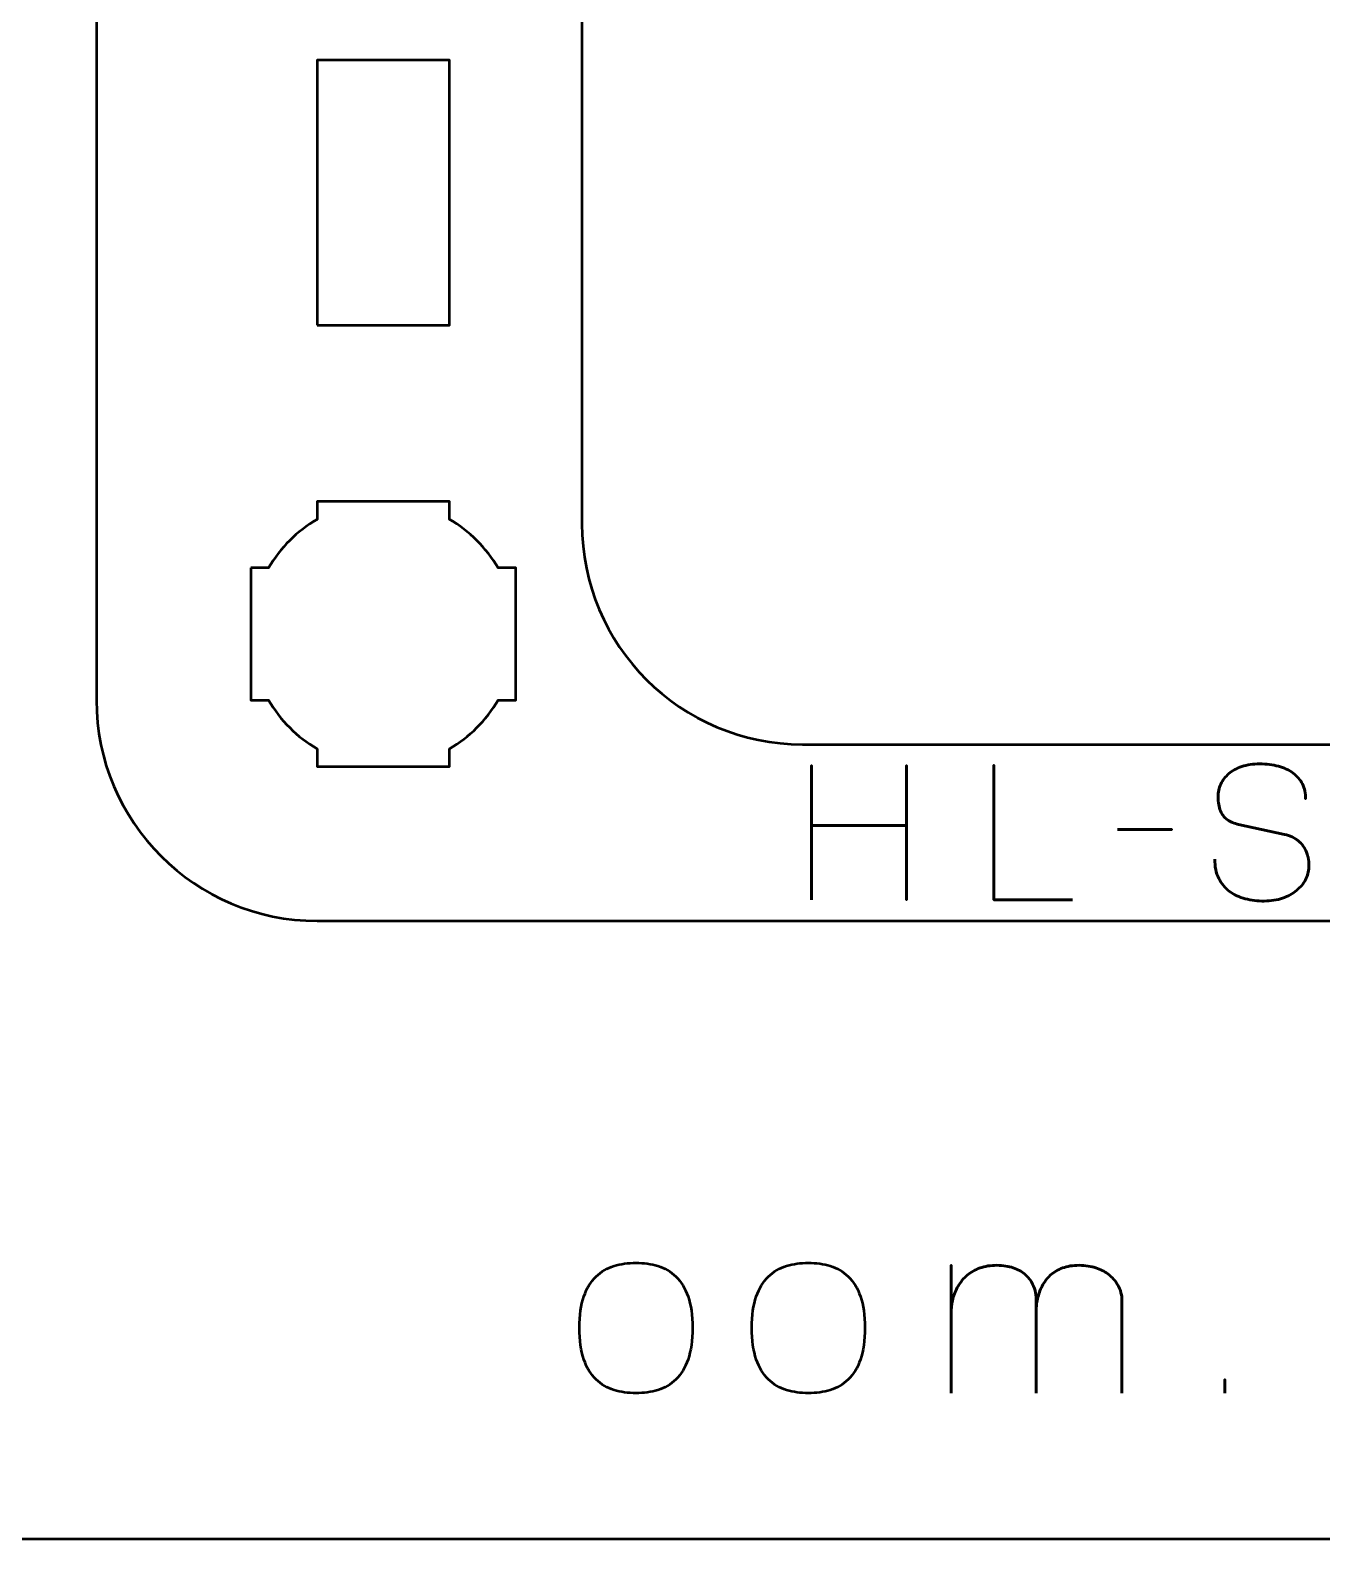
# Model space of a CAD drawing. Header units: centimetres. Extents: x -21 to 0, y -29.7 to 0.
# Drawn here: x -11.4 to -8.474, y -29.7 to -26.282 of the extents above; entities that cross this region are included whole.
import ezdxf

# ---------------------------------------------------------------- set-up
doc = ezdxf.new("R2010")
doc.units = ezdxf.units.CM
doc.header["$MEASUREMENT"] = 0
doc.layers.add('Layer 1', color=7, linetype='Continuous')

msp = doc.modelspace()

# ---------------------------------------------------------------- linework, layer by layer
at = {"layer": 'Layer 1', "lineweight": 53}
msp.add_lwpolyline([(-10.75, -26.95), (-10.45, -26.95), (-10.45, -26.35), (-10.75, -26.35), (-10.75, -26.95)], close=True, dxfattribs=at)
at = {"layer": 'Layer 1', "color": 1, "lineweight": 53}
msp.add_open_spline([(-21.00003, -29.19995), (-21.00003, -29.19995), (-21.00003, -2.89992), (-21.00003, -2.89992), (-21.00003, -2.89992), (-21.00003, -2.81709), (-20.93286, -2.74992), (-20.85003, -2.74992), (-20.85003, -2.74992), (-20.7672, -2.74992), (-20.70003, -2.68275), (-20.70003, -2.59992), (-20.70003, -2.59992), (-20.70003, -2.51709), (-20.7672, -2.44992), (-20.85003, -2.44992), (-20.85003, -2.44992), (-20.93286, -2.44992), (-21.00003, -2.38275), (-21.00003, -2.29992), (-21.00003, -2.29992), (-21.00003, -2.21709), (-20.93286, -2.14992), (-20.85003, -2.14992), (-20.85003, -2.14992), (-20.7672, -2.14992), (-20.70003, -2.08275), (-20.70003, -1.99992), (-20.70003, -1.99992), (-20.70003, -1.91709), (-20.7672, -1.84992), (-20.85003, -1.84992), (-20.85003, -1.84992), (-20.93286, -1.84992), (-21.00003, -1.78275), (-21.00003, -1.69992), (-21.00003, -1.69992), (-21.00003, -1.61709), (-20.93286, -1.54992), (-20.85003, -1.54992), (-20.85003, -1.54992), (-20.7672, -1.54992), (-20.70003, -1.48275), (-20.70003, -1.39992), (-20.70003, -1.39992), (-20.70003, -1.31709), (-20.7672, -1.24992), (-20.85003, -1.24992), (-20.85003, -1.24992), (-20.93286, -1.24992), (-21.00003, -1.18275), (-21.00003, -1.09992), (-21.00003, -1.09992), (-21.00003, -1.09992), (-21.00003, -0.49992), (-21.00003, -0.49992), (-21.00003, -0.49992), (-21.00003, -0.22295), (-20.77694, 0.00004), (-20.49994, 0.00004), (-20.49994, 0.00004), (-20.49994, 0.00004), (-0.50008, 0.00004), (-0.50008, 0.00004), (-0.50008, 0.00004), (-0.22294, 0.00004), (0.00002, -0.22295), (0.00002, -0.49992), (0.00002, -0.49992), (0.00002, -0.49992), (0.00002, -29.19995), (0.00002, -29.19995), (0.00002, -29.19995), (0.00002, -29.47695), (-0.22294, -29.70004), (-0.50008, -29.70004), (-0.50008, -29.70004), (-0.50008, -29.70004), (-20.49994, -29.70004), (-20.49994, -29.70004), (-20.49994, -29.70004), (-20.77694, -29.70004), (-21.00003, -29.47695), (-21.00003, -29.19995)], degree=3, knots=[0, 0, 0, 0, 0.047619, 0.047619, 0.047619, 0.047619, 0.0952381, 0.0952381, 0.0952381, 0.0952381, 0.1428571, 0.1428571, 0.1428571, 0.1428571, 0.1904762, 0.1904762, 0.1904762, 0.1904762, 0.2380952, 0.2380952, 0.2380952, 0.2380952, 0.2857143, 0.2857143, 0.2857143, 0.2857143, 0.3333333, 0.3333333, 0.3333333, 0.3333333, 0.3809524, 0.3809524, 0.3809524, 0.3809524, 0.4285714, 0.4285714, 0.4285714, 0.4285714, 0.4761905, 0.4761905, 0.4761905, 0.4761905, 0.5238095, 0.5238095, 0.5238095, 0.5238095, 0.5714286, 0.5714286, 0.5714286, 0.5714286, 0.6190476, 0.6190476, 0.6190476, 0.6190476, 0.6666667, 0.6666667, 0.6666667, 0.6666667, 0.7142857, 0.7142857, 0.7142857, 0.7142857, 0.7619048, 0.7619048, 0.7619048, 0.7619048, 0.8095238, 0.8095238, 0.8095238, 0.8095238, 0.8571429, 0.8571429, 0.8571429, 0.8571429, 0.9047619, 0.9047619, 0.9047619, 0.9047619, 0.952381, 0.952381, 0.952381, 0.952381, 1, 1, 1, 1], dxfattribs=at)
at = {"layer": 'Layer 1', "color": 3, "lineweight": 53}
msp.add_open_spline([(-11.25, -27.8), (-11.25, -27.8), (-11.25, -23.5), (-11.25, -23.5), (-11.25, -23.5), (-11.25, -23.22391), (-11.02609, -23), (-10.75, -23), (-10.75, -23), (-10.75, -23), (-6.45, -23), (-6.45, -23), (-6.45, -23), (-6.17391, -23), (-5.95, -23.22391), (-5.95, -23.5), (-5.95, -23.5), (-5.95, -23.5), (-5.95, -27.8), (-5.95, -27.8), (-5.95, -27.8), (-5.95, -28.07609), (-6.17391, -28.3), (-6.45, -28.3), (-6.45, -28.3), (-6.45, -28.3), (-10.75, -28.3), (-10.75, -28.3), (-10.75, -28.3), (-11.02609, -28.3), (-11.25, -28.07609), (-11.25, -27.8)], degree=3, knots=[0, 0, 0, 0, 0.125, 0.125, 0.125, 0.125, 0.25, 0.25, 0.25, 0.25, 0.375, 0.375, 0.375, 0.375, 0.5, 0.5, 0.5, 0.5, 0.625, 0.625, 0.625, 0.625, 0.75, 0.75, 0.75, 0.75, 0.875, 0.875, 0.875, 0.875, 1, 1, 1, 1], dxfattribs=at)
at = {"layer": 'Layer 1', "lineweight": 53}
for points, knots in [([(-10.15, -27.4), (-10.15, -27.4), (-10.15, -23.9), (-10.15, -23.9), (-10.15, -23.9), (-10.15, -23.62391), (-9.92609, -23.4), (-9.65, -23.4), (-9.65, -23.4), (-9.65, -23.4), (-7.55, -23.4), (-7.55, -23.4), (-7.55, -23.4), (-7.27391, -23.4), (-7.05, -23.62391), (-7.05, -23.9), (-7.05, -23.9), (-7.05, -23.9), (-7.05, -27.4), (-7.05, -27.4), (-7.05, -27.4), (-7.05, -27.67609), (-7.27391, -27.9), (-7.55, -27.9), (-7.55, -27.9), (-7.55, -27.9), (-9.65, -27.9), (-9.65, -27.9), (-9.65, -27.9), (-9.92609, -27.9), (-10.15, -27.67609), (-10.15, -27.4)], [0, 0, 0, 0, 0.125, 0.125, 0.125, 0.125, 0.25, 0.25, 0.25, 0.25, 0.375, 0.375, 0.375, 0.375, 0.5, 0.5, 0.5, 0.5, 0.625, 0.625, 0.625, 0.625, 0.75, 0.75, 0.75, 0.75, 0.875, 0.875, 0.875, 0.875, 1, 1, 1, 1]), ([(-10.9, -27.5), (-10.9, -27.5), (-10.85985, -27.5), (-10.85985, -27.5), (-10.85985, -27.5), (-10.8335, -27.45447), (-10.79553, -27.4165), (-10.75, -27.39015), (-10.75, -27.39015), (-10.75, -27.39015), (-10.75, -27.35), (-10.75, -27.35), (-10.75, -27.35), (-10.75, -27.35), (-10.6, -27.35), (-10.6, -27.35), (-10.6, -27.35), (-10.6, -27.35), (-10.45, -27.35), (-10.45, -27.35), (-10.45, -27.35), (-10.45, -27.35), (-10.45, -27.39015), (-10.45, -27.39015), (-10.45, -27.39015), (-10.40447, -27.4165), (-10.3665, -27.45447), (-10.34015, -27.5), (-10.34015, -27.5), (-10.34015, -27.5), (-10.3, -27.5), (-10.3, -27.5), (-10.3, -27.5), (-10.3, -27.5), (-10.3, -27.65), (-10.3, -27.65), (-10.3, -27.65), (-10.3, -27.65), (-10.3, -27.8), (-10.3, -27.8), (-10.3, -27.8), (-10.3, -27.8), (-10.34015, -27.8), (-10.34015, -27.8), (-10.34015, -27.8), (-10.3665, -27.84553), (-10.40447, -27.8835), (-10.45, -27.90985), (-10.45, -27.90985), (-10.45, -27.90985), (-10.45, -27.95), (-10.45, -27.95), (-10.45, -27.95), (-10.45, -27.95), (-10.6, -27.95), (-10.6, -27.95), (-10.6, -27.95), (-10.6, -27.95), (-10.75, -27.95), (-10.75, -27.95), (-10.75, -27.95), (-10.75, -27.95), (-10.75, -27.90985), (-10.75, -27.90985), (-10.75, -27.90985), (-10.79553, -27.8835), (-10.8335, -27.84553), (-10.85985, -27.8), (-10.85985, -27.8), (-10.85985, -27.8), (-10.9, -27.8), (-10.9, -27.8), (-10.9, -27.8), (-10.9, -27.8), (-10.9, -27.65), (-10.9, -27.65), (-10.9, -27.65), (-10.9, -27.65), (-10.9, -27.5), (-10.9, -27.5)], [0, 0, 0, 0, 0.05, 0.05, 0.05, 0.05, 0.1, 0.1, 0.1, 0.1, 0.15, 0.15, 0.15, 0.15, 0.2, 0.2, 0.2, 0.2, 0.25, 0.25, 0.25, 0.25, 0.3, 0.3, 0.3, 0.3, 0.35, 0.35, 0.35, 0.35, 0.4, 0.4, 0.4, 0.4, 0.45, 0.45, 0.45, 0.45, 0.5, 0.5, 0.5, 0.5, 0.55, 0.55, 0.55, 0.55, 0.6, 0.6, 0.6, 0.6, 0.65, 0.65, 0.65, 0.65, 0.7, 0.7, 0.7, 0.7, 0.75, 0.75, 0.75, 0.75, 0.8, 0.8, 0.8, 0.8, 0.85, 0.85, 0.85, 0.85, 0.9, 0.9, 0.9, 0.9, 0.95, 0.95, 0.95, 0.95, 1, 1, 1, 1])]:
    msp.add_open_spline(points, degree=3, knots=knots, dxfattribs=at)
at = {"layer": 'Layer 1', "color": 5, "lineweight": 53}
for points, knots in [([(-9.62996, -28.25244), (-9.62996, -28.25244), (-9.62996, -28.08353), (-9.62996, -28.08353), (-9.62996, -28.08353), (-9.62996, -28.08353), (-9.41449, -28.08353), (-9.41449, -28.08353), (-9.41449, -28.08353), (-9.41449, -28.08353), (-9.41449, -28.25244), (-9.41449, -28.25244), (-9.41449, -28.25244), (-9.41449, -28.25244), (-9.41449, -27.94764), (-9.41449, -27.94764), (-9.41449, -27.94764), (-9.41449, -27.94764), (-9.41449, -28.08353), (-9.41449, -28.08353), (-9.41449, -28.08353), (-9.41449, -28.08353), (-9.62996, -28.08353), (-9.62996, -28.08353), (-9.62996, -28.08353), (-9.62996, -28.08353), (-9.62996, -27.94764), (-9.62996, -27.94764), (-9.62996, -27.94764), (-9.62996, -27.94764), (-9.62996, -28.25244), (-9.62996, -28.25244)], [0, 0, 0, 0, 0.125, 0.125, 0.125, 0.125, 0.25, 0.25, 0.25, 0.25, 0.375, 0.375, 0.375, 0.375, 0.5, 0.5, 0.5, 0.5, 0.625, 0.625, 0.625, 0.625, 0.75, 0.75, 0.75, 0.75, 0.875, 0.875, 0.875, 0.875, 1, 1, 1, 1]), ([(-9.03857, -28.25244), (-9.03857, -28.25244), (-9.21679, -28.25244), (-9.21679, -28.25244), (-9.21679, -28.25244), (-9.21679, -28.25244), (-9.21679, -27.94722), (-9.21679, -27.94722), (-9.21679, -27.94722), (-9.21679, -27.94722), (-9.21679, -28.25244), (-9.21679, -28.25244), (-9.21679, -28.25244), (-9.21679, -28.25244), (-9.03857, -28.25244), (-9.03857, -28.25244)], [0, 0, 0, 0, 0.25, 0.25, 0.25, 0.25, 0.5, 0.5, 0.5, 0.5, 0.75, 0.75, 0.75, 0.75, 1, 1, 1, 1]), ([(-8.71642, -28.16015), (-8.71628, -28.17702), (-8.71332, -28.19148), (-8.70739, -28.20355), (-8.70739, -28.20355), (-8.70153, -28.21554), (-8.69335, -28.22535), (-8.68305, -28.23297), (-8.68305, -28.23297), (-8.67268, -28.24052), (-8.66075, -28.24609), (-8.64728, -28.24969), (-8.64728, -28.24969), (-8.63387, -28.25322), (-8.61948, -28.25498), (-8.60424, -28.25498), (-8.60424, -28.25498), (-8.58886, -28.25491), (-8.57503, -28.25265), (-8.56268, -28.24835), (-8.56268, -28.24835), (-8.5504, -28.24404), (-8.53989, -28.23826), (-8.53107, -28.23099), (-8.53107, -28.23099), (-8.52232, -28.22372), (-8.51555, -28.21561), (-8.51075, -28.20658), (-8.51075, -28.20658), (-8.50595, -28.19755), (-8.50341, -28.18831), (-8.50306, -28.17878), (-8.50306, -28.17878), (-8.50264, -28.16629), (-8.50447, -28.15486), (-8.50849, -28.14456), (-8.50849, -28.14456), (-8.51252, -28.13426), (-8.51873, -28.12565), (-8.52712, -28.1186), (-8.52712, -28.1186), (-8.53545, -28.11154), (-8.54596, -28.1066), (-8.55852, -28.10385), (-8.55852, -28.10385), (-8.55852, -28.10385), (-8.66223, -28.08141), (-8.66223, -28.08141), (-8.66223, -28.08141), (-8.67197, -28.07937), (-8.68037, -28.07591), (-8.68728, -28.07111), (-8.68728, -28.07111), (-8.6942, -28.06625), (-8.69956, -28.05954), (-8.70323, -28.05093), (-8.70323, -28.05093), (-8.7069, -28.0424), (-8.7088, -28.03153), (-8.7088, -28.01834), (-8.7088, -28.01834), (-8.7088, -28.00832), (-8.70675, -27.99887), (-8.70259, -27.98998), (-8.70259, -27.98998), (-8.6985, -27.98109), (-8.69243, -27.97325), (-8.68446, -27.96634), (-8.68446, -27.96634), (-8.67649, -27.9595), (-8.66661, -27.95413), (-8.6549, -27.95025), (-8.6549, -27.95025), (-8.64311, -27.9463), (-8.62964, -27.94433), (-8.6144, -27.94426), (-8.6144, -27.94426), (-8.59909, -27.94426), (-8.58505, -27.94602), (-8.57221, -27.94955), (-8.57221, -27.94955), (-8.55944, -27.95308), (-8.54836, -27.95816), (-8.53905, -27.96493), (-8.53905, -27.96493), (-8.52973, -27.9717), (-8.52254, -27.98003), (-8.5176, -27.98976), (-8.5176, -27.98976), (-8.51266, -27.99957), (-8.51033, -28.01079), (-8.51068, -28.02342), (-8.51068, -28.02342), (-8.51033, -28.01079), (-8.51266, -27.99957), (-8.5176, -27.98976), (-8.5176, -27.98976), (-8.52254, -27.98003), (-8.52973, -27.9717), (-8.53905, -27.96493), (-8.53905, -27.96493), (-8.54836, -27.95816), (-8.55944, -27.95308), (-8.57221, -27.94955), (-8.57221, -27.94955), (-8.58505, -27.94602), (-8.59909, -27.94426), (-8.6144, -27.94426), (-8.6144, -27.94426), (-8.62964, -27.94433), (-8.64311, -27.9463), (-8.6549, -27.95025), (-8.6549, -27.95025), (-8.66661, -27.95413), (-8.67649, -27.9595), (-8.68446, -27.96634), (-8.68446, -27.96634), (-8.69243, -27.97325), (-8.6985, -27.98109), (-8.70259, -27.98998), (-8.70259, -27.98998), (-8.70675, -27.99887), (-8.7088, -28.00832), (-8.7088, -28.01834), (-8.7088, -28.01834), (-8.7088, -28.03153), (-8.70697, -28.0424), (-8.70344, -28.05086), (-8.70344, -28.05086), (-8.69984, -28.0594), (-8.69455, -28.06603), (-8.68763, -28.0709), (-8.68763, -28.0709), (-8.68072, -28.0757), (-8.67225, -28.07923), (-8.66223, -28.08141), (-8.66223, -28.08141), (-8.66223, -28.08141), (-8.55852, -28.10385), (-8.55852, -28.10385), (-8.55852, -28.10385), (-8.54568, -28.1066), (-8.53509, -28.11154), (-8.52677, -28.1186), (-8.52677, -28.1186), (-8.51837, -28.12565), (-8.51223, -28.13426), (-8.50828, -28.14456), (-8.50828, -28.14456), (-8.5044, -28.15486), (-8.50264, -28.16629), (-8.50306, -28.17878), (-8.50306, -28.17878), (-8.50341, -28.18831), (-8.50595, -28.19755), (-8.51075, -28.20658), (-8.51075, -28.20658), (-8.51555, -28.21561), (-8.52232, -28.22372), (-8.53107, -28.23099), (-8.53107, -28.23099), (-8.53989, -28.23826), (-8.5504, -28.24404), (-8.56268, -28.24835), (-8.56268, -28.24835), (-8.57503, -28.25265), (-8.58886, -28.25491), (-8.60424, -28.25498), (-8.60424, -28.25498), (-8.61948, -28.25498), (-8.63387, -28.25322), (-8.64728, -28.24969), (-8.64728, -28.24969), (-8.66075, -28.24609), (-8.67268, -28.24052), (-8.68305, -28.23297), (-8.68305, -28.23297), (-8.69335, -28.22535), (-8.70153, -28.21554), (-8.70739, -28.20355), (-8.70739, -28.20355), (-8.71332, -28.19148), (-8.71628, -28.17702), (-8.71642, -28.16015)], [0, 0, 0, 0, 0.0217391, 0.0217391, 0.0217391, 0.0217391, 0.0434783, 0.0434783, 0.0434783, 0.0434783, 0.0652174, 0.0652174, 0.0652174, 0.0652174, 0.0869565, 0.0869565, 0.0869565, 0.0869565, 0.1086957, 0.1086957, 0.1086957, 0.1086957, 0.1304348, 0.1304348, 0.1304348, 0.1304348, 0.1521739, 0.1521739, 0.1521739, 0.1521739, 0.173913, 0.173913, 0.173913, 0.173913, 0.1956522, 0.1956522, 0.1956522, 0.1956522, 0.2173913, 0.2173913, 0.2173913, 0.2173913, 0.2391304, 0.2391304, 0.2391304, 0.2391304, 0.2608696, 0.2608696, 0.2608696, 0.2608696, 0.2826087, 0.2826087, 0.2826087, 0.2826087, 0.3043478, 0.3043478, 0.3043478, 0.3043478, 0.326087, 0.326087, 0.326087, 0.326087, 0.3478261, 0.3478261, 0.3478261, 0.3478261, 0.3695652, 0.3695652, 0.3695652, 0.3695652, 0.3913043, 0.3913043, 0.3913043, 0.3913043, 0.4130435, 0.4130435, 0.4130435, 0.4130435, 0.4347826, 0.4347826, 0.4347826, 0.4347826, 0.4565217, 0.4565217, 0.4565217, 0.4565217, 0.4782609, 0.4782609, 0.4782609, 0.4782609, 0.5, 0.5, 0.5, 0.5, 0.5217391, 0.5217391, 0.5217391, 0.5217391, 0.5434783, 0.5434783, 0.5434783, 0.5434783, 0.5652174, 0.5652174, 0.5652174, 0.5652174, 0.5869565, 0.5869565, 0.5869565, 0.5869565, 0.6086957, 0.6086957, 0.6086957, 0.6086957, 0.6304348, 0.6304348, 0.6304348, 0.6304348, 0.6521739, 0.6521739, 0.6521739, 0.6521739, 0.673913, 0.673913, 0.673913, 0.673913, 0.6956522, 0.6956522, 0.6956522, 0.6956522, 0.7173913, 0.7173913, 0.7173913, 0.7173913, 0.7391304, 0.7391304, 0.7391304, 0.7391304, 0.7608696, 0.7608696, 0.7608696, 0.7608696, 0.7826087, 0.7826087, 0.7826087, 0.7826087, 0.8043478, 0.8043478, 0.8043478, 0.8043478, 0.826087, 0.826087, 0.826087, 0.826087, 0.8478261, 0.8478261, 0.8478261, 0.8478261, 0.8695652, 0.8695652, 0.8695652, 0.8695652, 0.8913043, 0.8913043, 0.8913043, 0.8913043, 0.9130435, 0.9130435, 0.9130435, 0.9130435, 0.9347826, 0.9347826, 0.9347826, 0.9347826, 0.9565217, 0.9565217, 0.9565217, 0.9565217, 0.9782609, 0.9782609, 0.9782609, 0.9782609, 1, 1, 1, 1]), ([(-8.93655, -28.09284), (-8.93655, -28.09284), (-8.81336, -28.09284), (-8.81336, -28.09284), (-8.81336, -28.09284), (-8.81336, -28.09284), (-8.93655, -28.09284), (-8.93655, -28.09284)], [0, 0, 0, 0, 0.5, 0.5, 0.5, 0.5, 1, 1, 1, 1]), ([(-10.02765, -29.36992), (-10.00987, -29.37001), (-9.99332, -29.36776), (-9.97789, -29.36296), (-9.97789, -29.36296), (-9.96246, -29.35816), (-9.94882, -29.35016), (-9.93715, -29.33897), (-9.93715, -29.33897), (-9.92539, -29.32778), (-9.91627, -29.31263), (-9.90959, -29.29344), (-9.90959, -29.29344), (-9.90301, -29.27434), (-9.89962, -29.25054), (-9.89952, -29.22204), (-9.89952, -29.22204), (-9.89962, -29.19363), (-9.90301, -29.16992), (-9.90959, -29.15092), (-9.90959, -29.15092), (-9.91627, -29.13191), (-9.92539, -29.11677), (-9.93715, -29.10557), (-9.93715, -29.10557), (-9.94882, -29.09447), (-9.96246, -29.08648), (-9.97789, -29.08168), (-9.97789, -29.08168), (-9.99332, -29.07688), (-10.00987, -29.07462), (-10.02765, -29.07472), (-10.02765, -29.07472), (-10.04524, -29.07462), (-10.0618, -29.07688), (-10.07723, -29.08168), (-10.07723, -29.08168), (-10.09266, -29.08648), (-10.1062, -29.09447), (-10.11796, -29.10557), (-10.11796, -29.10557), (-10.12972, -29.11677), (-10.13894, -29.13191), (-10.14562, -29.15092), (-10.14562, -29.15092), (-10.1523, -29.16992), (-10.15569, -29.19363), (-10.15578, -29.22204), (-10.15578, -29.22204), (-10.15569, -29.25054), (-10.1523, -29.27434), (-10.14562, -29.29344), (-10.14562, -29.29344), (-10.13894, -29.31263), (-10.12972, -29.32778), (-10.11796, -29.33897), (-10.11796, -29.33897), (-10.1062, -29.35016), (-10.09266, -29.35816), (-10.07723, -29.36296), (-10.07723, -29.36296), (-10.0618, -29.36776), (-10.04524, -29.37001), (-10.02765, -29.36992)], [0, 0, 0, 0, 0.0625, 0.0625, 0.0625, 0.0625, 0.125, 0.125, 0.125, 0.125, 0.1875, 0.1875, 0.1875, 0.1875, 0.25, 0.25, 0.25, 0.25, 0.3125, 0.3125, 0.3125, 0.3125, 0.375, 0.375, 0.375, 0.375, 0.4375, 0.4375, 0.4375, 0.4375, 0.5, 0.5, 0.5, 0.5, 0.5625, 0.5625, 0.5625, 0.5625, 0.625, 0.625, 0.625, 0.625, 0.6875, 0.6875, 0.6875, 0.6875, 0.75, 0.75, 0.75, 0.75, 0.8125, 0.8125, 0.8125, 0.8125, 0.875, 0.875, 0.875, 0.875, 0.9375, 0.9375, 0.9375, 0.9375, 1, 1, 1, 1]), ([(-10.02765, -29.36992), (-10.00987, -29.37001), (-9.99332, -29.36776), (-9.97789, -29.36296), (-9.97789, -29.36296), (-9.96246, -29.35816), (-9.94882, -29.35016), (-9.93715, -29.33897), (-9.93715, -29.33897), (-9.92539, -29.32778), (-9.91627, -29.31263), (-9.90959, -29.29344), (-9.90959, -29.29344), (-9.90301, -29.27434), (-9.89962, -29.25054), (-9.89952, -29.22204), (-9.89952, -29.22204), (-9.89962, -29.19363), (-9.90301, -29.16992), (-9.90959, -29.15092), (-9.90959, -29.15092), (-9.91627, -29.13191), (-9.92539, -29.11677), (-9.93715, -29.10557), (-9.93715, -29.10557), (-9.94882, -29.09447), (-9.96246, -29.08648), (-9.97789, -29.08168), (-9.97789, -29.08168), (-9.99332, -29.07688), (-10.00987, -29.07462), (-10.02765, -29.07472), (-10.02765, -29.07472), (-10.04524, -29.07462), (-10.0618, -29.07688), (-10.07723, -29.08168), (-10.07723, -29.08168), (-10.09266, -29.08648), (-10.1062, -29.09447), (-10.11796, -29.10557), (-10.11796, -29.10557), (-10.12972, -29.11677), (-10.13894, -29.13191), (-10.14562, -29.15092), (-10.14562, -29.15092), (-10.1523, -29.16992), (-10.15569, -29.19363), (-10.15578, -29.22204), (-10.15578, -29.22204), (-10.15569, -29.25054), (-10.1523, -29.27434), (-10.14562, -29.29344), (-10.14562, -29.29344), (-10.13894, -29.31263), (-10.12972, -29.32778), (-10.11796, -29.33897), (-10.11796, -29.33897), (-10.1062, -29.35016), (-10.09266, -29.35816), (-10.07723, -29.36296), (-10.07723, -29.36296), (-10.0618, -29.36776), (-10.04524, -29.37001), (-10.02765, -29.36992)], [0, 0, 0, 0, 0.0625, 0.0625, 0.0625, 0.0625, 0.125, 0.125, 0.125, 0.125, 0.1875, 0.1875, 0.1875, 0.1875, 0.25, 0.25, 0.25, 0.25, 0.3125, 0.3125, 0.3125, 0.3125, 0.375, 0.375, 0.375, 0.375, 0.4375, 0.4375, 0.4375, 0.4375, 0.5, 0.5, 0.5, 0.5, 0.5625, 0.5625, 0.5625, 0.5625, 0.625, 0.625, 0.625, 0.625, 0.6875, 0.6875, 0.6875, 0.6875, 0.75, 0.75, 0.75, 0.75, 0.8125, 0.8125, 0.8125, 0.8125, 0.875, 0.875, 0.875, 0.875, 0.9375, 0.9375, 0.9375, 0.9375, 1, 1, 1, 1]), ([(-9.63706, -29.36992), (-9.61928, -29.37001), (-9.60273, -29.36776), (-9.5873, -29.36296), (-9.5873, -29.36296), (-9.57187, -29.35816), (-9.55823, -29.35016), (-9.54656, -29.33897), (-9.54656, -29.33897), (-9.5348, -29.32778), (-9.52568, -29.31263), (-9.519, -29.29344), (-9.519, -29.29344), (-9.51242, -29.27434), (-9.50903, -29.25054), (-9.50893, -29.22204), (-9.50893, -29.22204), (-9.50903, -29.19363), (-9.51242, -29.16992), (-9.519, -29.15092), (-9.519, -29.15092), (-9.52568, -29.13191), (-9.5348, -29.11677), (-9.54656, -29.10557), (-9.54656, -29.10557), (-9.55823, -29.09447), (-9.57187, -29.08648), (-9.5873, -29.08168), (-9.5873, -29.08168), (-9.60273, -29.07688), (-9.61928, -29.07462), (-9.63706, -29.07472), (-9.63706, -29.07472), (-9.65465, -29.07462), (-9.67121, -29.07688), (-9.68664, -29.08168), (-9.68664, -29.08168), (-9.70207, -29.08648), (-9.71561, -29.09447), (-9.72737, -29.10557), (-9.72737, -29.10557), (-9.73913, -29.11677), (-9.74835, -29.13191), (-9.75503, -29.15092), (-9.75503, -29.15092), (-9.76171, -29.16992), (-9.7651, -29.19363), (-9.76519, -29.22204), (-9.76519, -29.22204), (-9.7651, -29.25054), (-9.76171, -29.27434), (-9.75503, -29.29344), (-9.75503, -29.29344), (-9.74835, -29.31263), (-9.73913, -29.32778), (-9.72737, -29.33897), (-9.72737, -29.33897), (-9.71561, -29.35016), (-9.70207, -29.35816), (-9.68664, -29.36296), (-9.68664, -29.36296), (-9.67121, -29.36776), (-9.65465, -29.37001), (-9.63706, -29.36992)], [0, 0, 0, 0, 0.0625, 0.0625, 0.0625, 0.0625, 0.125, 0.125, 0.125, 0.125, 0.1875, 0.1875, 0.1875, 0.1875, 0.25, 0.25, 0.25, 0.25, 0.3125, 0.3125, 0.3125, 0.3125, 0.375, 0.375, 0.375, 0.375, 0.4375, 0.4375, 0.4375, 0.4375, 0.5, 0.5, 0.5, 0.5, 0.5625, 0.5625, 0.5625, 0.5625, 0.625, 0.625, 0.625, 0.625, 0.6875, 0.6875, 0.6875, 0.6875, 0.75, 0.75, 0.75, 0.75, 0.8125, 0.8125, 0.8125, 0.8125, 0.875, 0.875, 0.875, 0.875, 0.9375, 0.9375, 0.9375, 0.9375, 1, 1, 1, 1]), ([(-9.63706, -29.36992), (-9.61928, -29.37001), (-9.60273, -29.36776), (-9.5873, -29.36296), (-9.5873, -29.36296), (-9.57187, -29.35816), (-9.55823, -29.35016), (-9.54656, -29.33897), (-9.54656, -29.33897), (-9.5348, -29.32778), (-9.52568, -29.31263), (-9.519, -29.29344), (-9.519, -29.29344), (-9.51242, -29.27434), (-9.50903, -29.25054), (-9.50893, -29.22204), (-9.50893, -29.22204), (-9.50903, -29.19363), (-9.51242, -29.16992), (-9.519, -29.15092), (-9.519, -29.15092), (-9.52568, -29.13191), (-9.5348, -29.11677), (-9.54656, -29.10557), (-9.54656, -29.10557), (-9.55823, -29.09447), (-9.57187, -29.08648), (-9.5873, -29.08168), (-9.5873, -29.08168), (-9.60273, -29.07688), (-9.61928, -29.07462), (-9.63706, -29.07472), (-9.63706, -29.07472), (-9.65465, -29.07462), (-9.67121, -29.07688), (-9.68664, -29.08168), (-9.68664, -29.08168), (-9.70207, -29.08648), (-9.71561, -29.09447), (-9.72737, -29.10557), (-9.72737, -29.10557), (-9.73913, -29.11677), (-9.74835, -29.13191), (-9.75503, -29.15092), (-9.75503, -29.15092), (-9.76171, -29.16992), (-9.7651, -29.19363), (-9.76519, -29.22204), (-9.76519, -29.22204), (-9.7651, -29.25054), (-9.76171, -29.27434), (-9.75503, -29.29344), (-9.75503, -29.29344), (-9.74835, -29.31263), (-9.73913, -29.32778), (-9.72737, -29.33897), (-9.72737, -29.33897), (-9.71561, -29.35016), (-9.70207, -29.35816), (-9.68664, -29.36296), (-9.68664, -29.36296), (-9.67121, -29.36776), (-9.65465, -29.37001), (-9.63706, -29.36992)], [0, 0, 0, 0, 0.0625, 0.0625, 0.0625, 0.0625, 0.125, 0.125, 0.125, 0.125, 0.1875, 0.1875, 0.1875, 0.1875, 0.25, 0.25, 0.25, 0.25, 0.3125, 0.3125, 0.3125, 0.3125, 0.375, 0.375, 0.375, 0.375, 0.4375, 0.4375, 0.4375, 0.4375, 0.5, 0.5, 0.5, 0.5, 0.5625, 0.5625, 0.5625, 0.5625, 0.625, 0.625, 0.625, 0.625, 0.6875, 0.6875, 0.6875, 0.6875, 0.75, 0.75, 0.75, 0.75, 0.8125, 0.8125, 0.8125, 0.8125, 0.875, 0.875, 0.875, 0.875, 0.9375, 0.9375, 0.9375, 0.9375, 1, 1, 1, 1]), ([(-9.12117, -29.36992), (-9.12117, -29.36983), (-9.12117, -29.3671), (-9.12117, -29.36174), (-9.12117, -29.36174), (-9.12117, -29.35647), (-9.12117, -29.34922), (-9.12117, -29.3401), (-9.12117, -29.3401), (-9.12117, -29.33088), (-9.12117, -29.32053), (-9.12117, -29.30887), (-9.12117, -29.30887), (-9.12117, -29.2973), (-9.12117, -29.28516), (-9.12117, -29.27237), (-9.12117, -29.27237), (-9.12117, -29.25967), (-9.12117, -29.24715), (-9.12117, -29.23474), (-9.12117, -29.23474), (-9.12117, -29.22232), (-9.12117, -29.21065), (-9.12117, -29.19993), (-9.12117, -29.19993), (-9.12117, -29.18911), (-9.12117, -29.17989), (-9.12117, -29.17208), (-9.12117, -29.17208), (-9.12117, -29.16437), (-9.12117, -29.15882), (-9.12117, -29.15543), (-9.12117, -29.15543), (-9.12107, -29.15016), (-9.12192, -29.14424), (-9.12352, -29.13775), (-9.12352, -29.13775), (-9.12512, -29.13116), (-9.12785, -29.12458), (-9.1317, -29.11799), (-9.1317, -29.11799), (-9.13556, -29.11131), (-9.14092, -29.1052), (-9.1476, -29.09955), (-9.1476, -29.09955), (-9.15437, -29.09391), (-9.16284, -29.08939), (-9.173, -29.08591), (-9.173, -29.08591), (-9.18326, -29.08243), (-9.19548, -29.08055), (-9.20978, -29.08036), (-9.20978, -29.08036), (-9.22408, -29.08036), (-9.23688, -29.08234), (-9.24807, -29.08629), (-9.24807, -29.08629), (-9.25936, -29.09033), (-9.26905, -29.09588), (-9.27733, -29.10294), (-9.27733, -29.10294), (-9.28551, -29.11), (-9.29238, -29.11809), (-9.29774, -29.1273), (-9.29774, -29.1273), (-9.3031, -29.13643), (-9.30706, -29.14612), (-9.30969, -29.15647), (-9.30969, -29.15647), (-9.31232, -29.16672), (-9.31364, -29.17716), (-9.31364, -29.18761), (-9.31364, -29.18761), (-9.31364, -29.17716), (-9.31232, -29.16672), (-9.30969, -29.15647), (-9.30969, -29.15647), (-9.30706, -29.14612), (-9.3031, -29.13643), (-9.29774, -29.1273), (-9.29774, -29.1273), (-9.29238, -29.11809), (-9.28551, -29.11), (-9.27733, -29.10294), (-9.27733, -29.10294), (-9.26905, -29.09588), (-9.25936, -29.09033), (-9.24807, -29.08629), (-9.24807, -29.08629), (-9.23688, -29.08234), (-9.22408, -29.08036), (-9.20978, -29.08036), (-9.20978, -29.08036), (-9.19548, -29.08055), (-9.18326, -29.08243), (-9.173, -29.08591), (-9.173, -29.08591), (-9.16284, -29.08939), (-9.15437, -29.09391), (-9.1476, -29.09955), (-9.1476, -29.09955), (-9.14092, -29.1052), (-9.13556, -29.11131), (-9.1317, -29.11799), (-9.1317, -29.11799), (-9.12785, -29.12458), (-9.12512, -29.13116), (-9.12352, -29.13775), (-9.12352, -29.13775), (-9.12192, -29.14424), (-9.12107, -29.15016), (-9.12117, -29.15543), (-9.12117, -29.15543), (-9.12117, -29.15882), (-9.12117, -29.16437), (-9.12117, -29.17208), (-9.12117, -29.17208), (-9.12117, -29.17989), (-9.12117, -29.18911), (-9.12117, -29.19993), (-9.12117, -29.19993), (-9.12117, -29.21065), (-9.12117, -29.22232), (-9.12117, -29.23474), (-9.12117, -29.23474), (-9.12117, -29.24715), (-9.12117, -29.25967), (-9.12117, -29.27237), (-9.12117, -29.27237), (-9.12117, -29.28516), (-9.12117, -29.2973), (-9.12117, -29.30887), (-9.12117, -29.30887), (-9.12117, -29.32053), (-9.12117, -29.33088), (-9.12117, -29.3401), (-9.12117, -29.3401), (-9.12117, -29.34922), (-9.12117, -29.35647), (-9.12117, -29.36174), (-9.12117, -29.36174), (-9.12117, -29.3671), (-9.12117, -29.36983), (-9.12117, -29.36992)], [0, 0, 0, 0, 0.0277778, 0.0277778, 0.0277778, 0.0277778, 0.0555556, 0.0555556, 0.0555556, 0.0555556, 0.0833333, 0.0833333, 0.0833333, 0.0833333, 0.1111111, 0.1111111, 0.1111111, 0.1111111, 0.1388889, 0.1388889, 0.1388889, 0.1388889, 0.1666667, 0.1666667, 0.1666667, 0.1666667, 0.1944444, 0.1944444, 0.1944444, 0.1944444, 0.2222222, 0.2222222, 0.2222222, 0.2222222, 0.25, 0.25, 0.25, 0.25, 0.2777778, 0.2777778, 0.2777778, 0.2777778, 0.3055556, 0.3055556, 0.3055556, 0.3055556, 0.3333333, 0.3333333, 0.3333333, 0.3333333, 0.3611111, 0.3611111, 0.3611111, 0.3611111, 0.3888889, 0.3888889, 0.3888889, 0.3888889, 0.4166667, 0.4166667, 0.4166667, 0.4166667, 0.4444444, 0.4444444, 0.4444444, 0.4444444, 0.4722222, 0.4722222, 0.4722222, 0.4722222, 0.5, 0.5, 0.5, 0.5, 0.5277778, 0.5277778, 0.5277778, 0.5277778, 0.5555556, 0.5555556, 0.5555556, 0.5555556, 0.5833333, 0.5833333, 0.5833333, 0.5833333, 0.6111111, 0.6111111, 0.6111111, 0.6111111, 0.6388889, 0.6388889, 0.6388889, 0.6388889, 0.6666667, 0.6666667, 0.6666667, 0.6666667, 0.6944444, 0.6944444, 0.6944444, 0.6944444, 0.7222222, 0.7222222, 0.7222222, 0.7222222, 0.75, 0.75, 0.75, 0.75, 0.7777778, 0.7777778, 0.7777778, 0.7777778, 0.8055556, 0.8055556, 0.8055556, 0.8055556, 0.8333333, 0.8333333, 0.8333333, 0.8333333, 0.8611111, 0.8611111, 0.8611111, 0.8611111, 0.8888889, 0.8888889, 0.8888889, 0.8888889, 0.9166667, 0.9166667, 0.9166667, 0.9166667, 0.9444444, 0.9444444, 0.9444444, 0.9444444, 0.9722222, 0.9722222, 0.9722222, 0.9722222, 1, 1, 1, 1]), ([(-9.31364, -29.36992), (-9.31364, -29.36992), (-9.31364, -29.08036), (-9.31364, -29.08036), (-9.31364, -29.08036), (-9.31364, -29.08036), (-9.31364, -29.36992), (-9.31364, -29.36992)], [0, 0, 0, 0, 0.5, 0.5, 0.5, 0.5, 1, 1, 1, 1]), ([(-8.927, -29.36992), (-8.927, -29.36983), (-8.927, -29.3671), (-8.927, -29.36174), (-8.927, -29.36174), (-8.927, -29.35647), (-8.927, -29.34922), (-8.927, -29.3401), (-8.927, -29.3401), (-8.927, -29.33088), (-8.927, -29.32053), (-8.927, -29.30887), (-8.927, -29.30887), (-8.927, -29.2973), (-8.927, -29.28516), (-8.927, -29.27237), (-8.927, -29.27237), (-8.927, -29.25967), (-8.927, -29.24715), (-8.927, -29.23474), (-8.927, -29.23474), (-8.927, -29.22232), (-8.927, -29.21065), (-8.927, -29.19993), (-8.927, -29.19993), (-8.927, -29.18911), (-8.927, -29.17989), (-8.927, -29.17208), (-8.927, -29.17208), (-8.927, -29.16437), (-8.927, -29.15882), (-8.927, -29.15543), (-8.927, -29.15543), (-8.927, -29.15016), (-8.92803, -29.14424), (-8.9302, -29.13775), (-8.9302, -29.13775), (-8.93227, -29.13116), (-8.93565, -29.12458), (-8.94036, -29.11799), (-8.94036, -29.11799), (-8.94497, -29.11131), (-8.95108, -29.1052), (-8.95861, -29.09955), (-8.95861, -29.09955), (-8.96613, -29.09391), (-8.97526, -29.08939), (-8.98598, -29.08591), (-8.98598, -29.08591), (-8.99671, -29.08243), (-9.00922, -29.08055), (-9.02352, -29.08036), (-9.02352, -29.08036), (-9.03782, -29.08036), (-9.05042, -29.08234), (-9.06124, -29.08629), (-9.06124, -29.08629), (-9.07197, -29.09033), (-9.08119, -29.09588), (-9.0889, -29.10294), (-9.0889, -29.10294), (-9.09652, -29.11), (-9.10263, -29.11809), (-9.10743, -29.1273), (-9.10743, -29.1273), (-9.11223, -29.13643), (-9.11571, -29.14612), (-9.11787, -29.15647), (-9.11787, -29.15647), (-9.12013, -29.16672), (-9.12117, -29.17716), (-9.12117, -29.18761), (-9.12117, -29.18761), (-9.12117, -29.17716), (-9.12013, -29.16672), (-9.11787, -29.15647), (-9.11787, -29.15647), (-9.11571, -29.14612), (-9.11223, -29.13643), (-9.10743, -29.1273), (-9.10743, -29.1273), (-9.10263, -29.11809), (-9.09652, -29.11), (-9.0889, -29.10294), (-9.0889, -29.10294), (-9.08119, -29.09588), (-9.07197, -29.09033), (-9.06124, -29.08629), (-9.06124, -29.08629), (-9.05042, -29.08234), (-9.03782, -29.08036), (-9.02352, -29.08036), (-9.02352, -29.08036), (-9.00922, -29.08055), (-8.99671, -29.08243), (-8.98598, -29.08591), (-8.98598, -29.08591), (-8.97526, -29.08939), (-8.96613, -29.09391), (-8.95861, -29.09955), (-8.95861, -29.09955), (-8.95108, -29.1052), (-8.94497, -29.11131), (-8.94036, -29.11799), (-8.94036, -29.11799), (-8.93565, -29.12458), (-8.93227, -29.13116), (-8.9302, -29.13775), (-8.9302, -29.13775), (-8.92803, -29.14424), (-8.927, -29.15016), (-8.927, -29.15543), (-8.927, -29.15543), (-8.927, -29.15882), (-8.927, -29.16437), (-8.927, -29.17208), (-8.927, -29.17208), (-8.927, -29.17989), (-8.927, -29.18911), (-8.927, -29.19993), (-8.927, -29.19993), (-8.927, -29.21065), (-8.927, -29.22232), (-8.927, -29.23474), (-8.927, -29.23474), (-8.927, -29.24715), (-8.927, -29.25967), (-8.927, -29.27237), (-8.927, -29.27237), (-8.927, -29.28516), (-8.927, -29.2973), (-8.927, -29.30887), (-8.927, -29.30887), (-8.927, -29.32053), (-8.927, -29.33088), (-8.927, -29.3401), (-8.927, -29.3401), (-8.927, -29.34922), (-8.927, -29.35647), (-8.927, -29.36174), (-8.927, -29.36174), (-8.927, -29.3671), (-8.927, -29.36983), (-8.927, -29.36992)], [0, 0, 0, 0, 0.0277778, 0.0277778, 0.0277778, 0.0277778, 0.0555556, 0.0555556, 0.0555556, 0.0555556, 0.0833333, 0.0833333, 0.0833333, 0.0833333, 0.1111111, 0.1111111, 0.1111111, 0.1111111, 0.1388889, 0.1388889, 0.1388889, 0.1388889, 0.1666667, 0.1666667, 0.1666667, 0.1666667, 0.1944444, 0.1944444, 0.1944444, 0.1944444, 0.2222222, 0.2222222, 0.2222222, 0.2222222, 0.25, 0.25, 0.25, 0.25, 0.2777778, 0.2777778, 0.2777778, 0.2777778, 0.3055556, 0.3055556, 0.3055556, 0.3055556, 0.3333333, 0.3333333, 0.3333333, 0.3333333, 0.3611111, 0.3611111, 0.3611111, 0.3611111, 0.3888889, 0.3888889, 0.3888889, 0.3888889, 0.4166667, 0.4166667, 0.4166667, 0.4166667, 0.4444444, 0.4444444, 0.4444444, 0.4444444, 0.4722222, 0.4722222, 0.4722222, 0.4722222, 0.5, 0.5, 0.5, 0.5, 0.5277778, 0.5277778, 0.5277778, 0.5277778, 0.5555556, 0.5555556, 0.5555556, 0.5555556, 0.5833333, 0.5833333, 0.5833333, 0.5833333, 0.6111111, 0.6111111, 0.6111111, 0.6111111, 0.6388889, 0.6388889, 0.6388889, 0.6388889, 0.6666667, 0.6666667, 0.6666667, 0.6666667, 0.6944444, 0.6944444, 0.6944444, 0.6944444, 0.7222222, 0.7222222, 0.7222222, 0.7222222, 0.75, 0.75, 0.75, 0.75, 0.7777778, 0.7777778, 0.7777778, 0.7777778, 0.8055556, 0.8055556, 0.8055556, 0.8055556, 0.8333333, 0.8333333, 0.8333333, 0.8333333, 0.8611111, 0.8611111, 0.8611111, 0.8611111, 0.8888889, 0.8888889, 0.8888889, 0.8888889, 0.9166667, 0.9166667, 0.9166667, 0.9166667, 0.9444444, 0.9444444, 0.9444444, 0.9444444, 0.9722222, 0.9722222, 0.9722222, 0.9722222, 1, 1, 1, 1]), ([(-8.69388, -29.36992), (-8.69388, -29.36992), (-8.69388, -29.33888), (-8.69388, -29.33888), (-8.69388, -29.33888), (-8.69388, -29.33888), (-8.69388, -29.36992), (-8.69388, -29.36992)], [0, 0, 0, 0, 0.5, 0.5, 0.5, 0.5, 1, 1, 1, 1])]:
    msp.add_open_spline(points, degree=3, knots=knots, dxfattribs=at)

doc.saveas('drawing.dxf')
